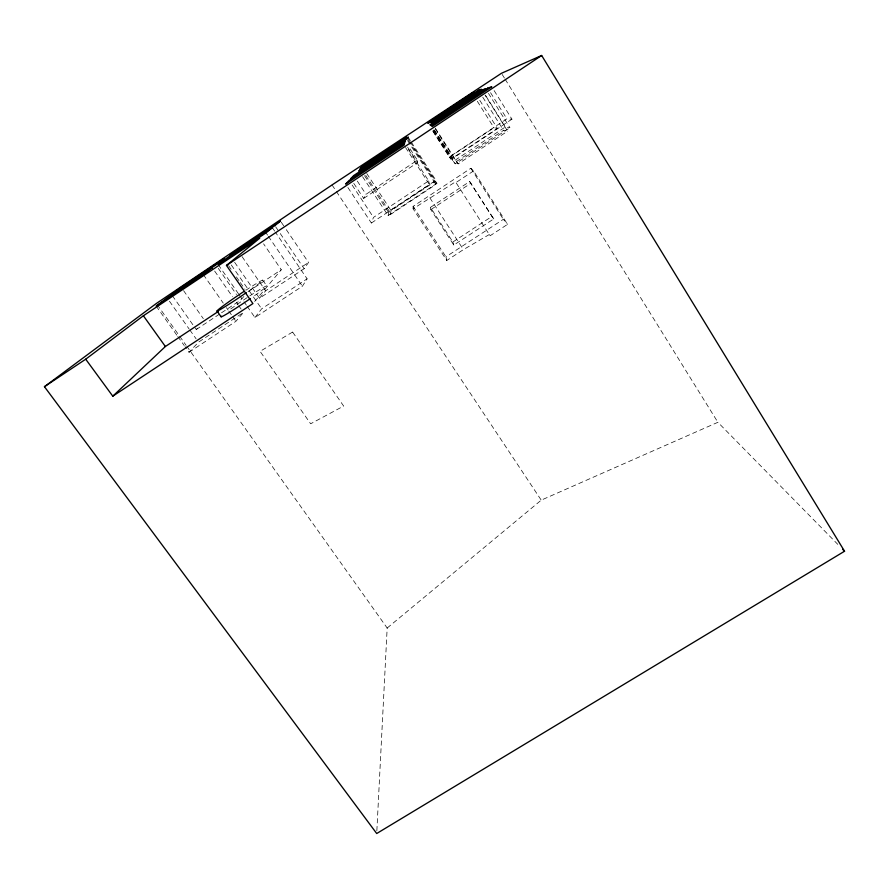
<?xml version="1.0" encoding="UTF-8"?>
<svg xmlns="http://www.w3.org/2000/svg" width="889" height="889" viewBox="0 0 889 889"><rect width="100%" height="100%" fill="white"/><g stroke="black" fill="none" stroke-linecap="round" stroke-linejoin="round"><path stroke-width="0.67" stroke-dasharray="4.45 3.33" d="M413.096 208.804L413.096 206.392L470.848 168.277L473.57 170.932L507.563 224.361L490.061 235.785L455.524 181.834L413.096 208.804L446.778 260.488L463.402 249.631L489.283 234.529L490.061 235.785M376.858 830.759L387.171 628.023L186.912 346.443M364.534 175.733L390.138 214.727L391.071 210.593L434.977 181.567L411.474 145.085M362.579 176.711L388.104 215.56L389.193 211.138L435.877 180.267L411.118 141.829M347.899 187.523L371.369 223.017L373.491 217.394L428.665 180.9L407.44 148.018M353.755 183.345L363.668 198.38L366.024 194.313L417.374 160.209L408.751 146.829M247.142 306.283L254.943 317.517L302.393 286.225L307.116 278.835L275.434 232.24M234.64 262.299L259.488 298.248L304.149 268.722L308.527 262.455L285.78 228.884M254.943 317.517L261.644 308.827L307.116 278.835M259.488 298.248L265.622 290.825L308.527 262.455M254.676 301.471L281.291 269.745L263.577 243.83M189.024 352.277L235.952 321.285L243.453 312.45L198.469 342.165L189.024 352.277L185.012 346.643M243.908 296.493L240.463 300.249L221.194 313.006M172.322 295.67L196.258 329.508L198.169 327.597M387.171 628.023L541.234 500.14L717.89 422.297L837.782 544.346M363.668 198.38L417.574 162.598L417.374 160.209M434.232 130.405L450.634 156.075L506.874 118.826L511.953 119.182L493.928 90.267M432.665 130.95L449.445 157.209L493.951 127.738L497.384 128.394L479.149 99.312M248.009 291.792L281.291 269.745M449.445 157.209L450.979 159.12L497.384 128.394M450.634 156.075L452.645 158.453L511.953 119.182M196.258 329.508L220.061 313.75M433.588 130.461L453.334 161.387L505.319 126.983L509.93 127.727L488.472 93.378M435.354 128.983L456.213 161.654L503.53 130.35L507.619 131.172L485.05 95.09M453.334 161.387L455.324 163.832L509.93 127.727M456.213 161.654L458.146 163.887L507.619 131.172M371.369 223.017L429.487 184.59L428.665 180.9M388.104 215.56L436.888 183.334L435.877 180.267M390.138 214.727L435.888 184.49L434.977 181.567M473.57 170.932L455.957 182.556L455.524 181.834M430.443 207.381L469.659 181.545L493.784 218.894L453.801 245.042L430.843 209.626L430.443 207.381L452.879 241.997L453.801 245.042M430.843 209.626L470.992 183.19M452.879 241.997L491.928 216.449L493.784 218.894M446.778 260.488L445.945 256.821L503.33 219.327L507.563 224.361M157.153 304.605L178.867 335.131M179.667 336.264L186.101 345.31M156.175 306.116L177 335.386M177.8 336.509L184.212 345.521M169.443 301.204L189.057 328.886M189.846 329.986L196.113 338.842M183.567 290.614L203.303 318.64M203.37 274.645L223.239 303.093M226.417 307.638L228.006 309.917M228.795 311.05L231.973 315.606M232.774 316.74L235.952 321.285M218.272 264.711L238.552 293.926M239.341 295.048L243.242 300.66M244.019 301.782L246.364 305.16M218.294 268.356L236.507 294.548M214.66 271.078L232.562 296.793M236.452 302.382L238.008 304.627M238.785 305.738L241.119 309.094M231.273 264.955L261.644 308.827M228.551 265.6L231.685 270.123M236.396 276.912L239.53 281.435M240.308 282.569L245.008 289.358M262.711 280.102L266.678 285.869M242.075 256.643L265.622 290.825M272.345 227.695L274.668 231.107M266.033 232.874L267.578 235.141M268.345 236.274L302.393 286.225M281.224 222.172L285.025 227.762M275.646 226.762L279.502 232.429M280.268 233.563L304.149 268.722M332.042 184.945L541.234 500.14M357.3 181.078L366.024 194.313M352.144 185.045L373.491 217.394M366.746 173.499L391.071 210.593M365.723 175.377L389.193 211.138M413.096 206.392L445.945 256.821M429.82 197.769L463.402 249.631M408.118 137.173L410.362 140.662M407.873 138.295L409.362 140.606M410.107 141.762L436.888 183.334M408.529 140.529L410.74 143.951M407.518 140.484L435.888 184.49M407.595 147.118L417.574 162.598M405.528 147.496L429.487 184.59M433.31 131.472L450.979 159.12M469.659 181.545L491.928 216.449M435.354 128.183L458.146 163.887M434.41 129.894L452.645 158.453M433.732 130.027L455.324 163.832M470.848 168.277L503.33 219.327M477.304 101.224L493.951 127.738M485.761 95.712L505.319 126.983M482.738 97.145L503.53 130.35M490.539 92.667L506.874 118.826M502.196 74.465L504.396 77.999M505.119 79.177L717.89 422.297M249.787 295.881A27.626 1.334 -34 0 1 266.822 285.88A27.626 1.334 -34 0 1 252.343 297.215M230.74 308.939A27.626 1.334 -34 0 1 247.486 297.393M245.864 290.214A27.648 1.189 -34 0 1 262.844 280.102A27.648 1.189 -34 0 1 248.264 291.314M292.614 332.053L260.077 351.333L310.65 423.786L343.643 406.062L292.614 332.053"/><path stroke-width="1.33" d="M44.45 386.693L156.353 303.471L332.042 184.945L501.463 73.287L541.657 55.485L844.55 551.236L376.714 833.515L44.45 386.693L85.711 359.2L112.781 396.183L165.376 346.51L218.172 311.55M112.781 396.183L252.909 303.582L226.473 265.444L259.732 238.196L143.373 315.762L85.711 359.2M226.473 265.444L541.657 55.485M842.616 549.269L844.55 551.236M143.373 315.762L165.376 346.51M243.564 291.725A27.648 1.189 -34 0 0 217.049 311.072L221.128 316.851M250.42 298.548A27.626 1.334 -34 0 1 221.405 316.24M246.331 292.659A27.648 1.189 -34 0 1 217.049 311.072M408.118 137.173L407.873 138.295L358.823 170.999L361.178 168.465L408.118 137.173M404.517 143.485L404.039 145.174L345.632 184.09L349.088 180.423L404.517 143.485M405.151 141.251L404.739 142.707L350.699 178.722L353.678 175.566L405.151 141.251M406.329 137.106L406.029 138.162L360.012 168.854L362.19 166.554L406.329 137.106M272.345 227.695L266.033 232.874L218.272 264.711L226.606 258.199L272.345 227.695M280.468 221.05L274.879 225.628L229.984 255.565L237.363 249.798L280.468 221.05M212.327 267.722L203.37 274.645L156.175 306.116L167.099 297.882L212.327 267.722M223.85 258.81L215.927 264.944L171.521 294.548L181.2 287.258L223.85 258.81M472.248 93.145L427.553 122.949L428.154 123.404L474.77 92.323L472.248 93.145M478.438 90.278L430.887 121.982L431.687 122.426L481.416 89.267L478.438 90.278M482.149 89.922L429.92 124.738L430.754 125.36L485.616 88.8L482.149 89.922M487.694 88.122L431.254 125.738L432.232 126.471L491.773 86.789L487.694 88.122"/></g></svg>
